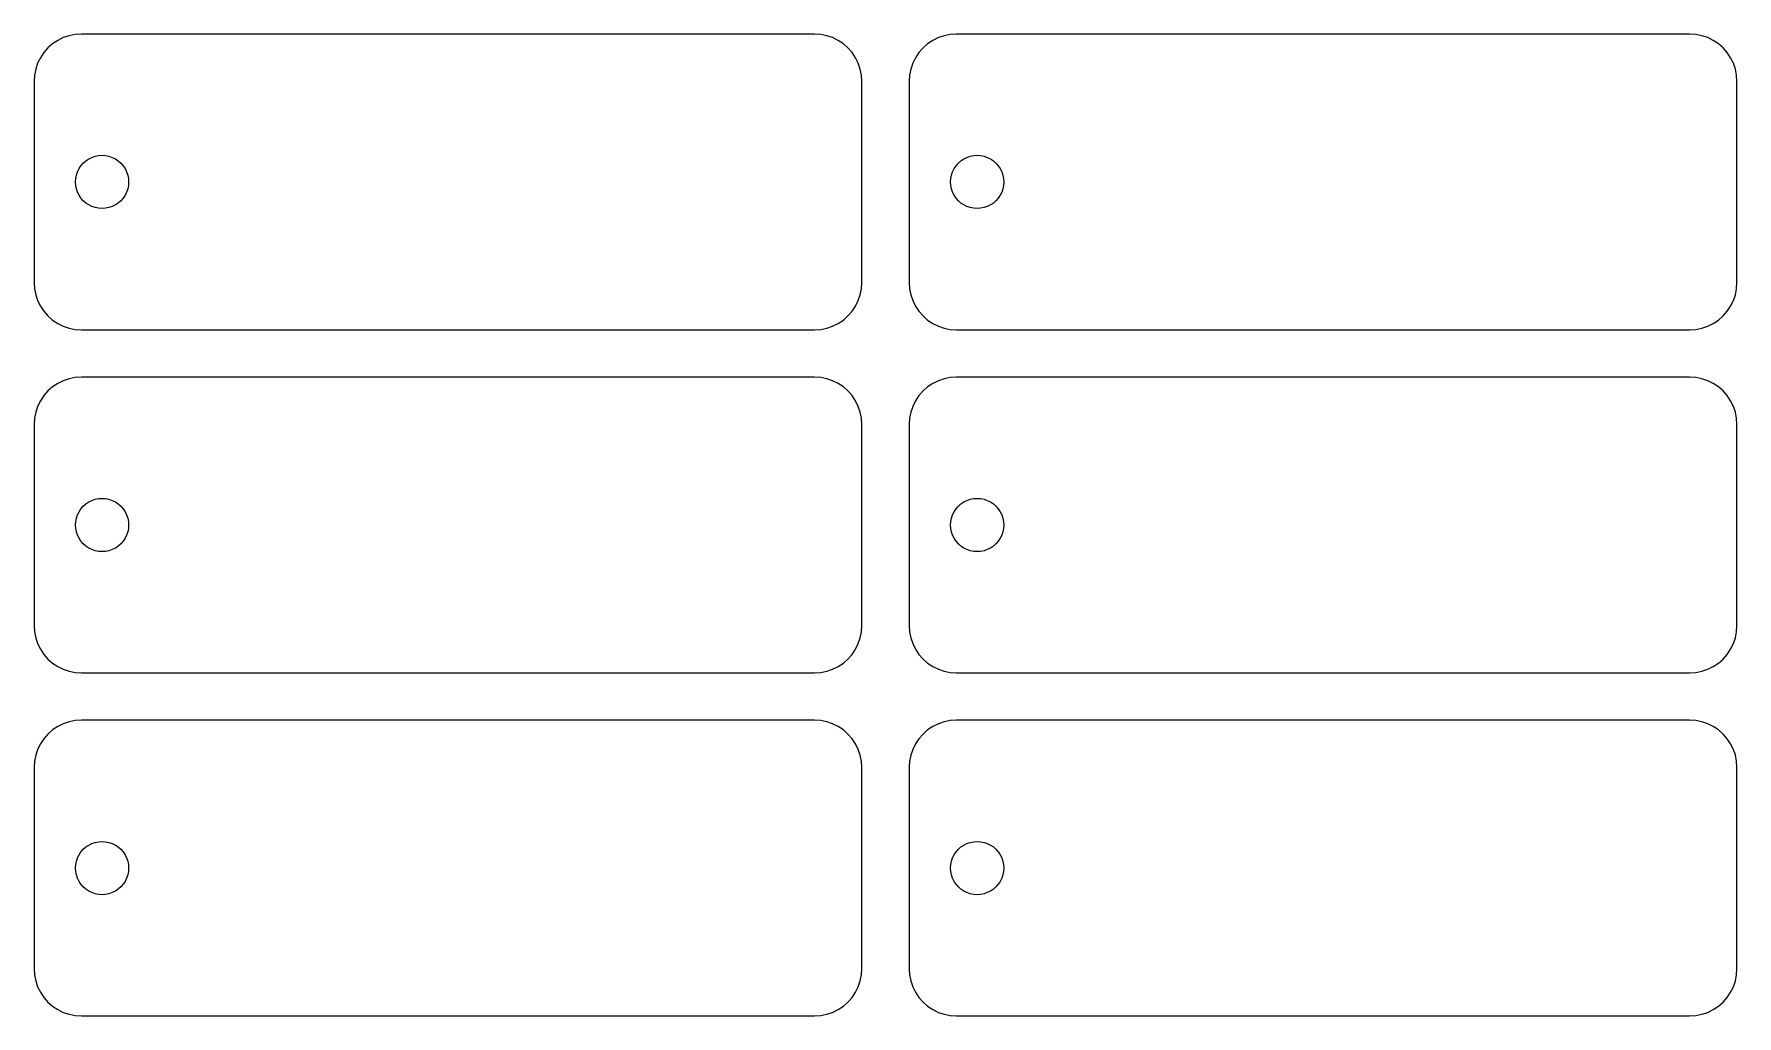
# Model space of a CAD drawing. Header units: metres. Extents: x 5 to 593, y 22 to 395.
# Drawn here: x 5 to 149, y 196 to 279 of the extents above; entities that cross this region are included whole.
import ezdxf

# ---------------------------------------------------------------- set-up
doc = ezdxf.new("R2010")
doc.units = ezdxf.units.M

msp = doc.modelspace()

# ---------------------------------------------------------------- linework, layer by layer
for p, q in [((6.56496, 278.173), (6.17157, 277.828)), ((7, 278.464), (6.56496, 278.173)), ((7.46927, 278.696), (7, 278.464)), ((7.96472, 278.864), (7.46927, 278.696)), ((8.47789, 278.966), (7.96472, 278.864)), ((9, 279), (8.47789, 278.966)), ((71, 279), (9, 279)), ((71.5221, 278.966), (71, 279)), ((72.0353, 278.864), (71.5221, 278.966)), ((72.5307, 278.696), (72.0353, 278.864)), ((73, 278.464), (72.5307, 278.696)), ((73.435, 278.173), (73, 278.464)), ((73.8284, 277.828), (73.435, 278.173)), ((80.565, 278.173), (80.1716, 277.828)), ((81, 278.464), (80.565, 278.173)), ((81.4693, 278.696), (81, 278.464)), ((81.9647, 278.864), (81.4693, 278.696)), ((82.4779, 278.966), (81.9647, 278.864)), ((83, 279), (82.4779, 278.966)), ((145, 279), (83, 279)), ((145.522, 278.966), (145, 279)), ((146.035, 278.864), (145.522, 278.966)), ((146.531, 278.696), (146.035, 278.864)), ((147, 278.464), (146.531, 278.696)), ((147.435, 278.173), (147, 278.464)), ((147.828, 277.828), (147.435, 278.173)), ((5.30449, 276.531), (5.13629, 276.035)), ((5.5359, 277), (5.30449, 276.531)), ((5.82658, 277.435), (5.5359, 277)), ((6.17157, 277.828), (5.82658, 277.435)), ((74.1734, 277.435), (73.8284, 277.828)), ((74.4641, 277), (74.1734, 277.435)), ((74.6955, 276.531), (74.4641, 277)), ((74.8637, 276.035), (74.6955, 276.531)), ((79.3045, 276.531), (79.1363, 276.035)), ((79.5359, 277), (79.3045, 276.531)), ((79.8266, 277.435), (79.5359, 277)), ((80.1716, 277.828), (79.8266, 277.435)), ((148.173, 277.435), (147.828, 277.828)), ((148.464, 277), (148.173, 277.435)), ((148.696, 276.531), (148.464, 277)), ((148.864, 276.035), (148.696, 276.531)), ((5.03423, 275.522), (5, 275)), ((5.13629, 276.035), (5.03423, 275.522)), ((74.9658, 275.522), (74.8637, 276.035)), ((75, 275), (74.9658, 275.522)), ((79.0342, 275.522), (79, 275)), ((79.1363, 276.035), (79.0342, 275.522)), ((148.966, 275.522), (148.864, 276.035)), ((149, 275), (148.966, 275.522)), ((5, 275), (5, 258)), ((75, 258), (75, 275)), ((79, 275), (79, 258)), ((149, 258), (149, 275)), ((8.80144, 267.625), (8.96495, 267.87)), ((8.96495, 267.87), (9.159, 268.091)), ((9.159, 268.091), (9.38028, 268.285)), ((9.38028, 268.285), (9.625, 268.449)), ((9.625, 268.449), (9.88896, 268.579)), ((9.88896, 268.579), (10.1676, 268.673)), ((10.1676, 268.673), (10.4563, 268.731)), ((10.4563, 268.731), (10.75, 268.75)), ((10.75, 268.75), (11.0437, 268.731)), ((11.0437, 268.731), (11.3323, 268.673)), ((11.3323, 268.673), (11.611, 268.579)), ((11.611, 268.579), (11.875, 268.449)), ((11.875, 268.449), (12.1197, 268.285)), ((12.1197, 268.285), (12.341, 268.091)), ((12.341, 268.091), (12.535, 267.87)), ((12.535, 267.87), (12.6985, 267.625)), ((82.8014, 267.625), (82.965, 267.87)), ((82.965, 267.87), (83.159, 268.091)), ((83.159, 268.091), (83.3803, 268.285)), ((83.3803, 268.285), (83.625, 268.449)), ((83.625, 268.449), (83.889, 268.579)), ((83.889, 268.579), (84.1676, 268.673)), ((84.1676, 268.673), (84.4563, 268.731)), ((84.4563, 268.731), (84.75, 268.75)), ((84.75, 268.75), (85.0437, 268.731)), ((85.0437, 268.731), (85.3323, 268.673)), ((85.3323, 268.673), (85.611, 268.579)), ((85.611, 268.579), (85.875, 268.449)), ((85.875, 268.449), (86.1197, 268.285)), ((86.1197, 268.285), (86.341, 268.091)), ((86.341, 268.091), (86.535, 267.87)), ((86.535, 267.87), (86.6985, 267.625)), ((8.5, 266.5), (8.51924, 266.794)), ((8.51924, 266.206), (8.5, 266.5)), ((8.51924, 266.794), (8.57666, 267.082)), ((8.57666, 267.082), (8.67126, 267.361)), ((8.67126, 267.361), (8.80144, 267.625)), ((12.6985, 267.625), (12.8287, 267.361)), ((12.8287, 267.361), (12.9233, 267.082)), ((12.9233, 267.082), (12.9807, 266.794)), ((12.9807, 266.794), (13, 266.5)), ((13, 266.5), (12.9807, 266.206)), ((82.5, 266.5), (82.5192, 266.794)), ((82.5192, 266.206), (82.5, 266.5)), ((82.5192, 266.794), (82.5767, 267.082)), ((82.5767, 267.082), (82.6713, 267.361)), ((82.6713, 267.361), (82.8014, 267.625)), ((86.6985, 267.625), (86.8287, 267.361)), ((86.8287, 267.361), (86.9233, 267.082)), ((86.9233, 267.082), (86.9807, 266.794)), ((86.9807, 266.794), (87, 266.5)), ((87, 266.5), (86.9807, 266.206)), ((8.57666, 265.918), (8.51924, 266.206)), ((8.67126, 265.639), (8.57666, 265.918)), ((8.80144, 265.375), (8.67126, 265.639)), ((8.96495, 265.13), (8.80144, 265.375)), ((9.159, 264.909), (8.96495, 265.13)), ((12.535, 265.13), (12.341, 264.909)), ((12.6985, 265.375), (12.535, 265.13)), ((12.8287, 265.639), (12.6985, 265.375)), ((12.9233, 265.918), (12.8287, 265.639)), ((12.9807, 266.206), (12.9233, 265.918)), ((82.5767, 265.918), (82.5192, 266.206)), ((82.6713, 265.639), (82.5767, 265.918)), ((82.8014, 265.375), (82.6713, 265.639)), ((82.965, 265.13), (82.8014, 265.375)), ((83.159, 264.909), (82.965, 265.13)), ((86.535, 265.13), (86.341, 264.909)), ((86.6985, 265.375), (86.535, 265.13)), ((86.8287, 265.639), (86.6985, 265.375)), ((86.9233, 265.918), (86.8287, 265.639)), ((86.9807, 266.206), (86.9233, 265.918)), ((9.38028, 264.715), (9.159, 264.909)), ((9.625, 264.551), (9.38028, 264.715)), ((9.88896, 264.421), (9.625, 264.551)), ((10.1676, 264.327), (9.88896, 264.421)), ((10.4563, 264.269), (10.1676, 264.327)), ((10.75, 264.25), (10.4563, 264.269)), ((11.0437, 264.269), (10.75, 264.25)), ((11.3323, 264.327), (11.0437, 264.269)), ((11.611, 264.421), (11.3323, 264.327)), ((11.875, 264.551), (11.611, 264.421)), ((12.1197, 264.715), (11.875, 264.551)), ((12.341, 264.909), (12.1197, 264.715)), ((83.3803, 264.715), (83.159, 264.909)), ((83.625, 264.551), (83.3803, 264.715)), ((83.889, 264.421), (83.625, 264.551)), ((84.1676, 264.327), (83.889, 264.421)), ((84.4563, 264.269), (84.1676, 264.327)), ((84.75, 264.25), (84.4563, 264.269)), ((85.0437, 264.269), (84.75, 264.25)), ((85.3323, 264.327), (85.0437, 264.269)), ((85.611, 264.421), (85.3323, 264.327)), ((85.875, 264.551), (85.611, 264.421)), ((86.1197, 264.715), (85.875, 264.551)), ((86.341, 264.909), (86.1197, 264.715)), ((5, 258), (5.03423, 257.478)), ((74.9658, 257.478), (75, 258)), ((79, 258), (79.0342, 257.478)), ((148.966, 257.478), (149, 258)), ((5.03423, 257.478), (5.13629, 256.965)), ((5.13629, 256.965), (5.30449, 256.469)), ((5.30449, 256.469), (5.5359, 256)), ((74.4641, 256), (74.6955, 256.469)), ((74.6955, 256.469), (74.8637, 256.965)), ((74.8637, 256.965), (74.9658, 257.478)), ((79.0342, 257.478), (79.1363, 256.965)), ((79.1363, 256.965), (79.3045, 256.469)), ((79.3045, 256.469), (79.5359, 256)), ((148.464, 256), (148.696, 256.469)), ((148.696, 256.469), (148.864, 256.965)), ((148.864, 256.965), (148.966, 257.478)), ((5.5359, 256), (5.82658, 255.565)), ((5.82658, 255.565), (6.17157, 255.172)), ((6.17157, 255.172), (6.56496, 254.827)), ((73.435, 254.827), (73.8284, 255.172)), ((73.8284, 255.172), (74.1734, 255.565)), ((74.1734, 255.565), (74.4641, 256)), ((79.5359, 256), (79.8266, 255.565)), ((79.8266, 255.565), (80.1716, 255.172)), ((80.1716, 255.172), (80.565, 254.827)), ((147.435, 254.827), (147.828, 255.172)), ((147.828, 255.172), (148.173, 255.565)), ((148.173, 255.565), (148.464, 256)), ((6.56496, 254.827), (7, 254.536)), ((7, 254.536), (7.46927, 254.304)), ((7.46927, 254.304), (7.96472, 254.136)), ((7.96472, 254.136), (8.47789, 254.034)), ((8.47789, 254.034), (9, 254)), ((9, 254), (71, 254)), ((71, 254), (71.5221, 254.034)), ((71.5221, 254.034), (72.0353, 254.136)), ((72.0353, 254.136), (72.5307, 254.304)), ((72.5307, 254.304), (73, 254.536)), ((73, 254.536), (73.435, 254.827)), ((80.565, 254.827), (81, 254.536)), ((81, 254.536), (81.4693, 254.304)), ((81.4693, 254.304), (81.9647, 254.136)), ((81.9647, 254.136), (82.4779, 254.034)), ((82.4779, 254.034), (83, 254)), ((83, 254), (145, 254)), ((145, 254), (145.522, 254.034)), ((145.522, 254.034), (146.035, 254.136)), ((146.035, 254.136), (146.531, 254.304)), ((146.531, 254.304), (147, 254.536)), ((147, 254.536), (147.435, 254.827)), ((6.56496, 249.173), (6.17157, 248.828)), ((7, 249.464), (6.56496, 249.173)), ((7.46927, 249.696), (7, 249.464)), ((7.96472, 249.864), (7.46927, 249.696)), ((8.47789, 249.966), (7.96472, 249.864)), ((9, 250), (8.47789, 249.966)), ((71, 250), (9, 250)), ((71.5221, 249.966), (71, 250)), ((72.0353, 249.864), (71.5221, 249.966)), ((72.5307, 249.696), (72.0353, 249.864)), ((73, 249.464), (72.5307, 249.696)), ((73.435, 249.173), (73, 249.464)), ((73.8284, 248.828), (73.435, 249.173)), ((80.565, 249.173), (80.1716, 248.828)), ((81, 249.464), (80.565, 249.173)), ((81.4693, 249.696), (81, 249.464)), ((81.9647, 249.864), (81.4693, 249.696)), ((82.4779, 249.966), (81.9647, 249.864)), ((83, 250), (82.4779, 249.966)), ((145, 250), (83, 250)), ((145.522, 249.966), (145, 250)), ((146.035, 249.864), (145.522, 249.966)), ((146.531, 249.696), (146.035, 249.864)), ((147, 249.464), (146.531, 249.696)), ((147.435, 249.173), (147, 249.464)), ((147.828, 248.828), (147.435, 249.173)), ((5.5359, 248), (5.30449, 247.531)), ((5.82658, 248.435), (5.5359, 248)), ((6.17157, 248.828), (5.82658, 248.435)), ((74.1734, 248.435), (73.8284, 248.828)), ((74.4641, 248), (74.1734, 248.435)), ((74.6955, 247.531), (74.4641, 248)), ((79.5359, 248), (79.3045, 247.531)), ((79.8266, 248.435), (79.5359, 248)), ((80.1716, 248.828), (79.8266, 248.435)), ((148.173, 248.435), (147.828, 248.828)), ((148.464, 248), (148.173, 248.435)), ((148.696, 247.531), (148.464, 248)), ((5.03423, 246.522), (5, 246)), ((5.13629, 247.035), (5.03423, 246.522)), ((5.30449, 247.531), (5.13629, 247.035)), ((74.8637, 247.035), (74.6955, 247.531)), ((74.9658, 246.522), (74.8637, 247.035)), ((75, 246), (74.9658, 246.522)), ((79.0342, 246.522), (79, 246)), ((79.1363, 247.035), (79.0342, 246.522)), ((79.3045, 247.531), (79.1363, 247.035)), ((148.864, 247.035), (148.696, 247.531)), ((148.966, 246.522), (148.864, 247.035)), ((149, 246), (148.966, 246.522)), ((5, 246), (5, 229)), ((75, 229), (75, 246)), ((79, 246), (79, 229)), ((149, 229), (149, 246)), ((8.96495, 238.87), (9.159, 239.091)), ((9.159, 239.091), (9.38028, 239.285)), ((9.38028, 239.285), (9.625, 239.449)), ((9.625, 239.449), (9.88896, 239.579)), ((9.88896, 239.579), (10.1676, 239.673)), ((10.1676, 239.673), (10.4563, 239.731)), ((10.4563, 239.731), (10.75, 239.75)), ((10.75, 239.75), (11.0437, 239.731)), ((11.0437, 239.731), (11.3323, 239.673)), ((11.3323, 239.673), (11.611, 239.579)), ((11.611, 239.579), (11.875, 239.449)), ((11.875, 239.449), (12.1197, 239.285)), ((12.1197, 239.285), (12.341, 239.091)), ((12.341, 239.091), (12.535, 238.87)), ((82.965, 238.87), (83.159, 239.091)), ((83.159, 239.091), (83.3803, 239.285)), ((83.3803, 239.285), (83.625, 239.449)), ((83.625, 239.449), (83.889, 239.579)), ((83.889, 239.579), (84.1676, 239.673)), ((84.1676, 239.673), (84.4563, 239.731)), ((84.4563, 239.731), (84.75, 239.75)), ((84.75, 239.75), (85.0437, 239.731)), ((85.0437, 239.731), (85.3323, 239.673)), ((85.3323, 239.673), (85.611, 239.579)), ((85.611, 239.579), (85.875, 239.449)), ((85.875, 239.449), (86.1197, 239.285)), ((86.1197, 239.285), (86.341, 239.091)), ((86.341, 239.091), (86.535, 238.87)), ((8.5, 237.5), (8.51924, 237.794)), ((8.51924, 237.794), (8.57666, 238.082)), ((8.57666, 238.082), (8.67126, 238.361)), ((8.67126, 238.361), (8.80144, 238.625)), ((8.80144, 238.625), (8.96495, 238.87)), ((12.535, 238.87), (12.6985, 238.625)), ((12.6985, 238.625), (12.8287, 238.361)), ((12.8287, 238.361), (12.9233, 238.082)), ((12.9233, 238.082), (12.9807, 237.794)), ((12.9807, 237.794), (13, 237.5)), ((82.5, 237.5), (82.5192, 237.794)), ((82.5192, 237.794), (82.5767, 238.082)), ((82.5767, 238.082), (82.6713, 238.361)), ((82.6713, 238.361), (82.8014, 238.625)), ((82.8014, 238.625), (82.965, 238.87)), ((86.535, 238.87), (86.6985, 238.625)), ((86.6985, 238.625), (86.8287, 238.361)), ((86.8287, 238.361), (86.9233, 238.082)), ((86.9233, 238.082), (86.9807, 237.794)), ((86.9807, 237.794), (87, 237.5)), ((8.51924, 237.206), (8.5, 237.5)), ((8.57666, 236.918), (8.51924, 237.206)), ((8.67126, 236.639), (8.57666, 236.918)), ((8.80144, 236.375), (8.67126, 236.639)), ((8.96495, 236.13), (8.80144, 236.375)), ((12.6985, 236.375), (12.535, 236.13)), ((12.8287, 236.639), (12.6985, 236.375)), ((12.9233, 236.918), (12.8287, 236.639)), ((12.9807, 237.206), (12.9233, 236.918)), ((13, 237.5), (12.9807, 237.206)), ((82.5192, 237.206), (82.5, 237.5)), ((82.5767, 236.918), (82.5192, 237.206)), ((82.6713, 236.639), (82.5767, 236.918)), ((82.8014, 236.375), (82.6713, 236.639)), ((82.965, 236.13), (82.8014, 236.375)), ((86.6985, 236.375), (86.535, 236.13)), ((86.8287, 236.639), (86.6985, 236.375)), ((86.9233, 236.918), (86.8287, 236.639)), ((86.9807, 237.206), (86.9233, 236.918)), ((87, 237.5), (86.9807, 237.206)), ((9.159, 235.909), (8.96495, 236.13)), ((9.38028, 235.715), (9.159, 235.909)), ((9.625, 235.551), (9.38028, 235.715)), ((9.88896, 235.421), (9.625, 235.551)), ((10.1676, 235.327), (9.88896, 235.421)), ((10.4563, 235.269), (10.1676, 235.327)), ((10.75, 235.25), (10.4563, 235.269)), ((11.0437, 235.269), (10.75, 235.25)), ((11.3323, 235.327), (11.0437, 235.269)), ((11.611, 235.421), (11.3323, 235.327)), ((11.875, 235.551), (11.611, 235.421)), ((12.1197, 235.715), (11.875, 235.551)), ((12.341, 235.909), (12.1197, 235.715)), ((12.535, 236.13), (12.341, 235.909)), ((83.159, 235.909), (82.965, 236.13)), ((83.3803, 235.715), (83.159, 235.909)), ((83.625, 235.551), (83.3803, 235.715)), ((83.889, 235.421), (83.625, 235.551)), ((84.1676, 235.327), (83.889, 235.421)), ((84.4563, 235.269), (84.1676, 235.327)), ((84.75, 235.25), (84.4563, 235.269)), ((85.0437, 235.269), (84.75, 235.25)), ((85.3323, 235.327), (85.0437, 235.269)), ((85.611, 235.421), (85.3323, 235.327)), ((85.875, 235.551), (85.611, 235.421)), ((86.1197, 235.715), (85.875, 235.551)), ((86.341, 235.909), (86.1197, 235.715)), ((86.535, 236.13), (86.341, 235.909)), ((5, 229), (5.03423, 228.478)), ((74.9658, 228.478), (75, 229)), ((79, 229), (79.0342, 228.478)), ((148.966, 228.478), (149, 229)), ((5.03423, 228.478), (5.13629, 227.965)), ((5.13629, 227.965), (5.30449, 227.469)), ((74.6955, 227.469), (74.8637, 227.965)), ((74.8637, 227.965), (74.9658, 228.478)), ((79.0342, 228.478), (79.1363, 227.965)), ((79.1363, 227.965), (79.3045, 227.469)), ((148.696, 227.469), (148.864, 227.965)), ((148.864, 227.965), (148.966, 228.478)), ((5.30449, 227.469), (5.5359, 227)), ((5.5359, 227), (5.82658, 226.565)), ((5.82658, 226.565), (6.17157, 226.172)), ((6.17157, 226.172), (6.56496, 225.827)), ((73.435, 225.827), (73.8284, 226.172)), ((73.8284, 226.172), (74.1734, 226.565)), ((74.1734, 226.565), (74.4641, 227)), ((74.4641, 227), (74.6955, 227.469)), ((79.3045, 227.469), (79.5359, 227)), ((79.5359, 227), (79.8266, 226.565)), ((79.8266, 226.565), (80.1716, 226.172)), ((80.1716, 226.172), (80.565, 225.827)), ((147.435, 225.827), (147.828, 226.172)), ((147.828, 226.172), (148.173, 226.565)), ((148.173, 226.565), (148.464, 227)), ((148.464, 227), (148.696, 227.469)), ((6.56496, 225.827), (7, 225.536)), ((7, 225.536), (7.46927, 225.304)), ((7.46927, 225.304), (7.96472, 225.136)), ((7.96472, 225.136), (8.47789, 225.034)), ((8.47789, 225.034), (9, 225)), ((9, 225), (71, 225)), ((71, 225), (71.5221, 225.034)), ((71.5221, 225.034), (72.0353, 225.136)), ((72.0353, 225.136), (72.5307, 225.304)), ((72.5307, 225.304), (73, 225.536)), ((73, 225.536), (73.435, 225.827)), ((80.565, 225.827), (81, 225.536)), ((81, 225.536), (81.4693, 225.304)), ((81.4693, 225.304), (81.9647, 225.136)), ((81.9647, 225.136), (82.4779, 225.034)), ((82.4779, 225.034), (83, 225)), ((83, 225), (145, 225)), ((145, 225), (145.522, 225.034)), ((145.522, 225.034), (146.035, 225.136)), ((146.035, 225.136), (146.531, 225.304)), ((146.531, 225.304), (147, 225.536)), ((147, 225.536), (147.435, 225.827)), ((7, 220.464), (6.56496, 220.173)), ((7.46927, 220.696), (7, 220.464)), ((7.96472, 220.864), (7.46927, 220.696)), ((8.47789, 220.966), (7.96472, 220.864)), ((9, 221), (8.47789, 220.966)), ((71, 221), (9, 221)), ((71.5221, 220.966), (71, 221)), ((72.0353, 220.864), (71.5221, 220.966)), ((72.5307, 220.696), (72.0353, 220.864)), ((73, 220.464), (72.5307, 220.696)), ((73.435, 220.173), (73, 220.464)), ((81, 220.464), (80.565, 220.173)), ((81.4693, 220.696), (81, 220.464)), ((81.9647, 220.864), (81.4693, 220.696)), ((82.4779, 220.966), (81.9647, 220.864)), ((83, 221), (82.4779, 220.966)), ((145, 221), (83, 221)), ((145.522, 220.966), (145, 221)), ((146.035, 220.864), (145.522, 220.966)), ((146.531, 220.696), (146.035, 220.864)), ((147, 220.464), (146.531, 220.696)), ((147.435, 220.173), (147, 220.464)), ((5.5359, 219), (5.30449, 218.531)), ((5.82658, 219.435), (5.5359, 219)), ((6.17157, 219.828), (5.82658, 219.435)), ((6.56496, 220.173), (6.17157, 219.828)), ((73.8284, 219.828), (73.435, 220.173)), ((74.1734, 219.435), (73.8284, 219.828)), ((74.4641, 219), (74.1734, 219.435)), ((74.6955, 218.531), (74.4641, 219)), ((79.5359, 219), (79.3045, 218.531)), ((79.8266, 219.435), (79.5359, 219)), ((80.1716, 219.828), (79.8266, 219.435)), ((80.565, 220.173), (80.1716, 219.828)), ((147.828, 219.828), (147.435, 220.173)), ((148.173, 219.435), (147.828, 219.828)), ((148.464, 219), (148.173, 219.435)), ((148.696, 218.531), (148.464, 219)), ((5.03423, 217.522), (5, 217)), ((5.13629, 218.035), (5.03423, 217.522)), ((5.30449, 218.531), (5.13629, 218.035)), ((74.8637, 218.035), (74.6955, 218.531)), ((74.9658, 217.522), (74.8637, 218.035)), ((75, 217), (74.9658, 217.522)), ((79.0342, 217.522), (79, 217)), ((79.1363, 218.035), (79.0342, 217.522)), ((79.3045, 218.531), (79.1363, 218.035)), ((148.864, 218.035), (148.696, 218.531)), ((148.966, 217.522), (148.864, 218.035)), ((149, 217), (148.966, 217.522)), ((5, 217), (5, 200)), ((75, 200), (75, 217)), ((79, 217), (79, 200)), ((149, 200), (149, 217)), ((9.159, 210.091), (9.38028, 210.285)), ((9.38028, 210.285), (9.625, 210.449)), ((9.625, 210.449), (9.88896, 210.579)), ((9.88896, 210.579), (10.1676, 210.673)), ((10.1676, 210.673), (10.4563, 210.731)), ((10.4563, 210.731), (10.75, 210.75)), ((10.75, 210.75), (11.0437, 210.731)), ((11.0437, 210.731), (11.3323, 210.673)), ((11.3323, 210.673), (11.611, 210.579)), ((11.611, 210.579), (11.875, 210.449)), ((11.875, 210.449), (12.1197, 210.285)), ((12.1197, 210.285), (12.341, 210.091)), ((83.159, 210.091), (83.3803, 210.285)), ((83.3803, 210.285), (83.625, 210.449)), ((83.625, 210.449), (83.889, 210.579)), ((83.889, 210.579), (84.1676, 210.673)), ((84.1676, 210.673), (84.4563, 210.731)), ((84.4563, 210.731), (84.75, 210.75)), ((84.75, 210.75), (85.0437, 210.731)), ((85.0437, 210.731), (85.3323, 210.673)), ((85.3323, 210.673), (85.611, 210.579)), ((85.611, 210.579), (85.875, 210.449)), ((85.875, 210.449), (86.1197, 210.285)), ((86.1197, 210.285), (86.341, 210.091)), ((8.51924, 208.794), (8.57666, 209.082)), ((8.57666, 209.082), (8.67126, 209.361)), ((8.67126, 209.361), (8.80144, 209.625)), ((8.80144, 209.625), (8.96495, 209.87)), ((8.96495, 209.87), (9.159, 210.091)), ((12.341, 210.091), (12.535, 209.87)), ((12.535, 209.87), (12.6985, 209.625)), ((12.6985, 209.625), (12.8287, 209.361)), ((12.8287, 209.361), (12.9233, 209.082)), ((12.9233, 209.082), (12.9807, 208.794)), ((82.5192, 208.794), (82.5767, 209.082)), ((82.5767, 209.082), (82.6713, 209.361)), ((82.6713, 209.361), (82.8014, 209.625)), ((82.8014, 209.625), (82.965, 209.87)), ((82.965, 209.87), (83.159, 210.091)), ((86.341, 210.091), (86.535, 209.87)), ((86.535, 209.87), (86.6985, 209.625)), ((86.6985, 209.625), (86.8287, 209.361)), ((86.8287, 209.361), (86.9233, 209.082)), ((86.9233, 209.082), (86.9807, 208.794)), ((8.5, 208.5), (8.51924, 208.794)), ((8.51924, 208.206), (8.5, 208.5)), ((8.57666, 207.918), (8.51924, 208.206)), ((8.67126, 207.639), (8.57666, 207.918)), ((8.80144, 207.375), (8.67126, 207.639)), ((8.96495, 207.13), (8.80144, 207.375)), ((12.6985, 207.375), (12.535, 207.13)), ((12.8287, 207.639), (12.6985, 207.375)), ((12.9233, 207.918), (12.8287, 207.639)), ((12.9807, 208.206), (12.9233, 207.918)), ((12.9807, 208.794), (13, 208.5)), ((13, 208.5), (12.9807, 208.206)), ((82.5, 208.5), (82.5192, 208.794)), ((82.5192, 208.206), (82.5, 208.5)), ((82.5767, 207.918), (82.5192, 208.206)), ((82.6713, 207.639), (82.5767, 207.918)), ((82.8014, 207.375), (82.6713, 207.639)), ((82.965, 207.13), (82.8014, 207.375)), ((86.6985, 207.375), (86.535, 207.13)), ((86.8287, 207.639), (86.6985, 207.375)), ((86.9233, 207.918), (86.8287, 207.639)), ((86.9807, 208.206), (86.9233, 207.918)), ((86.9807, 208.794), (87, 208.5)), ((87, 208.5), (86.9807, 208.206)), ((9.159, 206.909), (8.96495, 207.13)), ((9.38028, 206.715), (9.159, 206.909)), ((9.625, 206.551), (9.38028, 206.715)), ((9.88896, 206.421), (9.625, 206.551)), ((10.1676, 206.327), (9.88896, 206.421)), ((10.4563, 206.269), (10.1676, 206.327)), ((10.75, 206.25), (10.4563, 206.269)), ((11.0437, 206.269), (10.75, 206.25)), ((11.3323, 206.327), (11.0437, 206.269)), ((11.611, 206.421), (11.3323, 206.327)), ((11.875, 206.551), (11.611, 206.421)), ((12.1197, 206.715), (11.875, 206.551)), ((12.341, 206.909), (12.1197, 206.715)), ((12.535, 207.13), (12.341, 206.909)), ((83.159, 206.909), (82.965, 207.13)), ((83.3803, 206.715), (83.159, 206.909)), ((83.625, 206.551), (83.3803, 206.715)), ((83.889, 206.421), (83.625, 206.551)), ((84.1676, 206.327), (83.889, 206.421)), ((84.4563, 206.269), (84.1676, 206.327)), ((84.75, 206.25), (84.4563, 206.269)), ((85.0437, 206.269), (84.75, 206.25)), ((85.3323, 206.327), (85.0437, 206.269)), ((85.611, 206.421), (85.3323, 206.327)), ((85.875, 206.551), (85.611, 206.421)), ((86.1197, 206.715), (85.875, 206.551)), ((86.341, 206.909), (86.1197, 206.715)), ((86.535, 207.13), (86.341, 206.909)), ((5, 200), (5.03423, 199.478)), ((5.03423, 199.478), (5.13629, 198.965)), ((5.13629, 198.965), (5.30449, 198.469)), ((74.6955, 198.469), (74.8637, 198.965)), ((74.8637, 198.965), (74.9658, 199.478)), ((74.9658, 199.478), (75, 200)), ((79, 200), (79.0342, 199.478)), ((79.0342, 199.478), (79.1363, 198.965)), ((79.1363, 198.965), (79.3045, 198.469)), ((148.696, 198.469), (148.864, 198.965)), ((148.864, 198.965), (148.966, 199.478)), ((148.966, 199.478), (149, 200)), ((5.30449, 198.469), (5.5359, 198)), ((5.5359, 198), (5.82658, 197.565)), ((5.82658, 197.565), (6.17157, 197.172)), ((73.8284, 197.172), (74.1734, 197.565)), ((74.1734, 197.565), (74.4641, 198)), ((74.4641, 198), (74.6955, 198.469)), ((79.3045, 198.469), (79.5359, 198)), ((79.5359, 198), (79.8266, 197.565)), ((79.8266, 197.565), (80.1716, 197.172)), ((147.828, 197.172), (148.173, 197.565)), ((148.173, 197.565), (148.464, 198)), ((148.464, 198), (148.696, 198.469)), ((6.17157, 197.172), (6.56496, 196.827)), ((6.56496, 196.827), (7, 196.536)), ((7, 196.536), (7.46927, 196.304)), ((7.46927, 196.304), (7.96472, 196.136)), ((7.96472, 196.136), (8.47789, 196.034)), ((8.47789, 196.034), (9, 196)), ((9, 196), (71, 196)), ((71, 196), (71.5221, 196.034)), ((71.5221, 196.034), (72.0353, 196.136)), ((72.0353, 196.136), (72.5307, 196.304)), ((72.5307, 196.304), (73, 196.536)), ((73, 196.536), (73.435, 196.827)), ((73.435, 196.827), (73.8284, 197.172)), ((80.1716, 197.172), (80.565, 196.827)), ((80.565, 196.827), (81, 196.536)), ((81, 196.536), (81.4693, 196.304)), ((81.4693, 196.304), (81.9647, 196.136)), ((81.9647, 196.136), (82.4779, 196.034)), ((82.4779, 196.034), (83, 196)), ((83, 196), (145, 196)), ((145, 196), (145.522, 196.034)), ((145.522, 196.034), (146.035, 196.136)), ((146.035, 196.136), (146.531, 196.304)), ((146.531, 196.304), (147, 196.536)), ((147, 196.536), (147.435, 196.827)), ((147.435, 196.827), (147.828, 197.172))]:
    msp.add_line(p, q)

doc.saveas('drawing.dxf')
